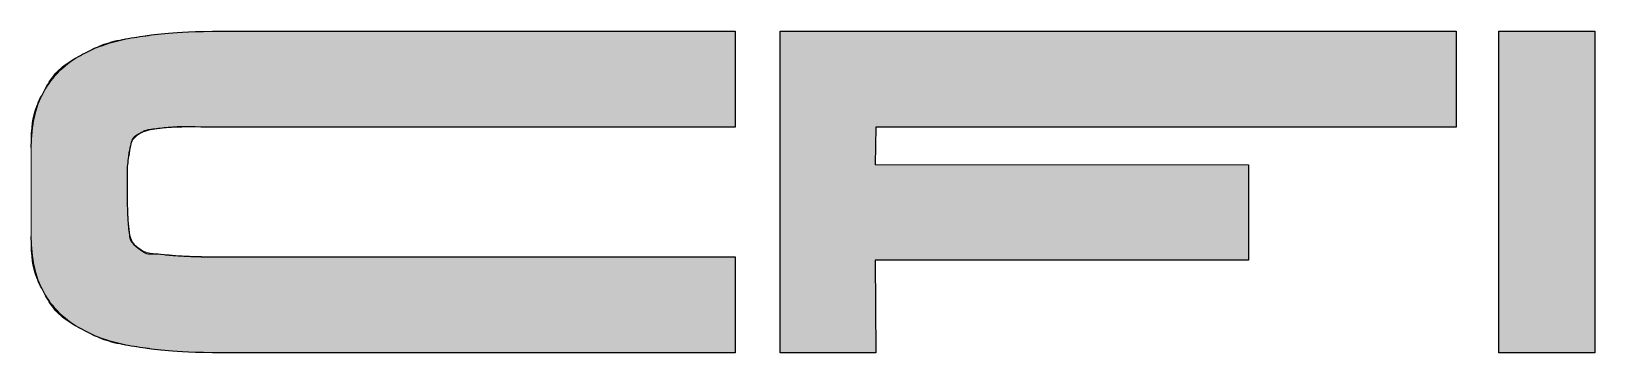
# Model space of a CAD drawing. Header units: millimetres. Extents: x -374 to 1644, y -804 to 292.
# Drawn here: x 618 to 1644, y -804 to -593 of the extents above; entities that cross this region are included whole.
import ezdxf

# ---------------------------------------------------------------- set-up
doc = ezdxf.new("R2010")
doc.units = ezdxf.units.MM
doc.layers.add('LAYER_1', color=179, linetype='Continuous')

# ---------------------------------------------------------------- blocks, each defined once
blk = doc.blocks.new('BLOCK 2')
at = {"layer": 'LAYER_1', "lineweight": 18}
for p, q in [((311.2, -160.8), (646.9, -160.8)), ((646.9, -160.8), (646.9, -223.7)), ((676.2, -160.8), (739.1, -160.8)), ((739.1, -160.8), (739.1, -199.3)), ((1084.4, -220.2), (1084.4, -160.8)), ((1084.4, -160.8), (1147.3, -160.8)), ((1147.3, -160.8), (1147.3, -286.7)), ((1303, -160.8), (1638.7, -160.8)), ((1638.7, -160.8), (1638.7, -223.7)), ((1668.3, -160.8), (2112.2, -160.8)), ((1668.3, -371.9), (1668.3, -160.8)), ((2112.2, -160.8), (2112.2, -223.7)), ((2140.3, -371.9), (2140.3, -160.8)), ((2140.3, -160.8), (2203.2, -160.8)), ((2203.2, -160.8), (2203.2, -371.9)), ((646.9, -223.7), (311.2, -223.7)), ((793.4, -220.2), (1084.4, -220.2)), ((1638.7, -223.7), (1303, -223.7)), ((1731.2, -223.7), (1730.7, -248.3)), ((2112.2, -223.7), (1731.2, -223.7)), ((184.7, -295.6), (184.7, -237.1)), ((1176.5, -295.6), (1176.5, -237.1)), ((247.7, -253.3), (247.7, -279.4)), ((1239.4, -253.3), (1239.4, -270.4)), ((1730.7, -248.3), (1975.9, -248.4)), ((1975.9, -248.4), (1975.9, -311.2)), ((311.2, -308.9), (646.9, -308.9)), ((646.9, -308.9), (646.9, -371.9)), ((920.9, -371.9), (920.9, -309)), ((920.9, -309), (1020.9, -309)), ((1303, -308.9), (1638.7, -308.9)), ((1638.7, -308.9), (1638.7, -371.9)), ((1975.9, -311.2), (1730.7, -311.2)), ((1730.7, -311.2), (1731.2, -371.9)), ((646.9, -371.9), (311.2, -371.9)), ((1020.9, -371.9), (920.9, -371.9)), ((1638.7, -371.9), (1303, -371.9)), ((1731.2, -371.9), (1668.3, -371.9)), ((2203.2, -371.9), (2140.3, -371.9))]:
    blk.add_line(p, q, dxfattribs=at)
for points, degree in [([(218.6, -175.9), (229.2, -170.3), (242.4, -166.3), (258.1, -164)], 3), ([(258.1, -164), (272.9, -161.9), (290.8, -160.8), (311.2, -160.8)], 3), ([(676.2, -198.5), (676.2, -191.9), (676.2, -160.8)], 2), ([(1210.4, -175.9), (1220.9, -170.3), (1234.2, -166.3), (1249.9, -164)], 3), ([(1249.9, -164), (1264.7, -161.9), (1282.6, -160.8), (1303, -160.8)], 3), ([(192.9, -200.6), (198.5, -190.3), (207.2, -182), (218.6, -175.9)], 3), ([(1184.7, -200.6), (1190.3, -190.3), (1199, -182), (1210.4, -175.9)], 3), ([(184.7, -237.1), (184.7, -222.8), (187.5, -210.6), (192.9, -200.6)], 3), ([(793.7, -283.1), (714, -283), (676.2, -257.4), (676.2, -198.5)], 3), ([(739.1, -199.3), (739.1, -203.4), (739.6, -199.6), (740.8, -203.9)], 3), ([(740.8, -203.9), (741.8, -207.7), (744.9, -211.2), (747.9, -213.5)], 3), ([(1176.5, -237.1), (1176.5, -222.8), (1179.3, -210.6), (1184.7, -200.6)], 3), ([(747.9, -213.5), (752.1, -216.7), (755.3, -217.2), (762.4, -218.4)], 3), ([(271, -224.4), (260.1, -225.6), (257.7, -227), (255.1, -228.5)], 3), ([(311.2, -223.7), (294.5, -223.7), (280.6, -223.3), (271, -224.4)], 3), ([(762.4, -218.4), (770.3, -219.6), (780.7, -220.2), (793.4, -220.2)], 3), ([(1262.8, -224.4), (1251.9, -225.6), (1249.5, -227), (1246.9, -228.5)], 3), ([(1303, -223.7), (1286.3, -223.7), (1272.4, -223.3), (1262.8, -224.4)], 3), ([(255.1, -228.5), (251.1, -230.8), (250.2, -234.3), (248.9, -240.5)], 3), ([(1246.9, -228.5), (1242.9, -230.8), (1242, -234.3), (1240.7, -240.5)], 3), ([(248.9, -240.5), (248, -248), (247.7, -249.8), (247.7, -253.3)], 3), ([(1240.7, -240.5), (1239.8, -248), (1239.4, -249.8), (1239.4, -253.3)], 3), ([(1239.4, -270.4), (1239.4, -273.9), (1240.1, -286.9), (1240.7, -292.3)], 3), ([(247.7, -279.4), (247.7, -282.9), (248.3, -286.9), (248.9, -292.3)], 3), ([(1082.6, -283.1), (873.4, -283.2), (793.7, -283.1)], 2), ([(1079.3, -303.1), (1082.8, -300), (1082.1, -283.6), (1082.6, -283.1)], 3), ([(1147.3, -286.7), (1147.3, -300.8), (1144.6, -322.1), (1139.1, -332.1)], 3), ([(192.9, -332.1), (187.5, -322.1), (184.7, -309.8), (184.7, -295.6)], 3), ([(248.9, -292.3), (249.1, -292.4), (249.3, -298.7), (254.7, -302.8)], 3), ([(1184.7, -332.1), (1179.3, -322.1), (1176.5, -309.8), (1176.5, -295.6)], 3), ([(1240.7, -292.3), (1240.9, -292.4), (1241, -298.7), (1246.4, -302.8)], 3), ([(254.7, -302.8), (261, -307.7), (264.2, -306.5), (271.5, -307.3)], 3), ([(271.5, -307.3), (281.2, -308.4), (294.5, -308.9), (311.2, -308.9)], 3), ([(1020.9, -309), (1037.6, -309), (1051.6, -309), (1061.1, -307.9)], 3), ([(1061.1, -307.9), (1071.8, -306.7), (1075.8, -306.1), (1079.3, -303.1)], 3), ([(1246.4, -302.8), (1252.8, -307.7), (1256, -306.5), (1263.3, -307.3)], 3), ([(1263.3, -307.3), (1272.9, -308.4), (1286.3, -308.9), (1303, -308.9)], 3), ([(218.6, -356.8), (207.2, -350.7), (198.5, -342.4), (192.9, -332.1)], 3), ([(1139.1, -332.1), (1133.5, -342.4), (1124.9, -350.7), (1113.4, -356.8)], 3), ([(1210.4, -356.8), (1199, -350.7), (1190.3, -342.4), (1184.7, -332.1)], 3), ([(258.1, -368.7), (242.4, -366.4), (229.2, -362.4), (218.6, -356.8)], 3), ([(1113.4, -356.8), (1102.9, -362.4), (1089.6, -366.4), (1074, -368.7)], 3), ([(1249.9, -368.7), (1234.2, -366.4), (1220.9, -362.4), (1210.4, -356.8)], 3), ([(311.2, -371.9), (290.7, -371.9), (272.9, -370.8), (258.1, -368.7)], 3), ([(1074, -368.7), (1059.2, -370.8), (1041.3, -371.9), (1020.9, -371.9)], 3), ([(1303, -371.9), (1282.5, -371.9), (1264.6, -370.8), (1249.9, -368.7)], 3)]:
    blk.add_open_spline(points, degree=degree, dxfattribs=at)

msp = doc.modelspace()

# ---------------------------------------------------------------- hatches: boundary and pattern name
at = {"layer": 'LAYER_1'}
h = msp.add_hatch(color=250, dxfattribs=at)
edge = h.paths.add_edge_path(flags=0)
edge.add_line((1079.936, -740.747), (1079.936, -803.663))
edge.add_line((1079.936, -803.663), (744.178, -803.663))
edge.add_spline(control_points=[(744.178, -803.663), (723.701, -803.663), (705.833, -802.587), (691.079, -800.46), (675.416, -798.211), (662.133, -794.212), (651.614, -788.603), (640.173, -782.504), (631.519, -774.182), (625.901, -763.866), (620.484, -753.907), (617.728, -741.639), (617.728, -727.411)], knot_values=[0, 0, 0, 0, 1, 2, 3, 4, 5, 6, 7, 8, 9, 10, 10, 10, 10], weights=[1, 1, 1, 1, 1, 1, 1, 1, 1, 1, 1, 1, 1], degree=3, periodic=0)
edge.add_line((617.728, -727.411), (617.728, -668.87))
edge.add_spline(control_points=[(617.728, -668.87), (617.728, -654.641), (620.484, -642.373), (625.91, -632.406), (631.519, -622.098), (640.173, -613.776), (651.614, -607.668), (662.133, -602.068), (675.416, -598.069), (691.097, -595.82), (705.903, -593.694), (723.771, -592.617), (744.178, -592.617)], knot_values=[0, 0, 0, 0, 1, 2, 3, 4, 5, 6, 7, 8, 9, 10, 10, 10, 10], weights=[1, 1, 1, 1, 1, 1, 1, 1, 1, 1, 1, 1, 1], degree=3, periodic=0)
edge.add_line((744.178, -592.617), (1079.936, -592.617))
edge.add_line((1079.936, -592.617), (1079.936, -655.534))
edge.add_line((1079.936, -655.534), (744.178, -655.534))
edge.add_spline(control_points=[(744.178, -655.534), (727.464, -655.534), (713.586, -655.131), (703.96, -656.208), (693.127, -657.406), (690.694, -658.754), (688.104, -660.259), (684.061, -662.622), (683.204, -666.148), (681.891, -672.317), (680.964, -679.834), (680.649, -681.584), (680.649, -685.093)], knot_values=[0, 0, 0, 0, 1, 2, 3, 4, 5, 6, 7, 8, 9, 10, 10, 10, 10], weights=[1, 1, 1, 1, 1, 1, 1, 1, 1, 1, 1, 1, 1], degree=3, periodic=0)
edge.add_line((680.649, -685.093), (680.649, -702.236))
edge.add_spline(control_points=[(680.649, -702.236), (680.649, -705.736), (681.279, -718.713), (681.926, -724.051), (682.066, -724.243), (682.241, -730.491), (687.649, -734.63), (693.967, -739.469), (697.222, -738.349), (704.503, -739.137), (714.128, -740.178), (727.482, -740.747), (744.178, -740.747)], knot_values=[0, 0, 0, 0, 1, 2, 3, 4, 5, 6, 7, 8, 9, 10, 10, 10, 10], weights=[1, 1, 1, 1, 1, 1, 1, 1, 1, 1, 1, 1, 1], degree=3, periodic=0)
edge.add_line((744.178, -740.747), (1079.936, -740.747))
for points in [[(1109.46, -803.663), (1109.46, -592.617), (1553.41, -592.617), (1553.41, -655.525), (1172.377, -655.525), (1171.852, -680.066), (1417.147, -680.25), (1417.147, -742.987), (1171.852, -742.987), (1172.377, -803.663)], [(1644.398, -592.617), (1644.398, -803.663), (1581.482, -803.663), (1581.482, -592.617)]]:
    msp.add_hatch(color=250, dxfattribs=at).paths.add_polyline_path(points, flags=0)

# ---------------------------------------------------------------- linework, layer by layer
for p, q in [((744.178, -592.617), (1079.936, -592.617)), ((1079.936, -592.617), (1079.936, -655.534)), ((1109.46, -592.617), (1553.41, -592.617)), ((1109.46, -803.663), (1109.46, -592.617)), ((1553.41, -592.617), (1553.41, -655.525)), ((1581.482, -803.663), (1581.482, -592.617)), ((1581.482, -592.617), (1644.398, -592.617)), ((1644.398, -592.617), (1644.398, -803.663)), ((1079.936, -655.534), (744.178, -655.534)), ((1172.377, -655.525), (1171.852, -680.066)), ((1553.41, -655.525), (1172.377, -655.525)), ((680.649, -685.093), (680.649, -702.236)), ((1171.852, -680.066), (1417.147, -680.25)), ((1417.147, -680.25), (1417.147, -742.987)), ((744.178, -740.747), (1079.936, -740.747)), ((1079.936, -740.747), (1079.936, -803.663)), ((1417.147, -742.987), (1171.852, -742.987)), ((1171.852, -742.987), (1172.377, -803.663)), ((1079.936, -803.663), (744.178, -803.663)), ((1172.377, -803.663), (1109.46, -803.663)), ((1644.398, -803.663), (1581.482, -803.663))]:
    msp.add_line(p, q, dxfattribs=at)
for points in [[(617.728, -668.87), (617.728, -654.641), (620.484, -642.373), (625.91, -632.406), (631.519, -622.098), (640.173, -613.776), (651.614, -607.668), (662.133, -602.068), (675.416, -598.069), (691.097, -595.82), (705.903, -593.694), (723.771, -592.617), (744.178, -592.617)], [(744.178, -655.534), (727.464, -655.534), (713.586, -655.131), (703.96, -656.208), (693.127, -657.406), (690.694, -658.754), (688.104, -660.259), (684.061, -662.622), (683.204, -666.148), (681.891, -672.317), (680.964, -679.834), (680.649, -681.584), (680.649, -685.093)], [(680.649, -702.236), (680.649, -705.736), (681.279, -718.713), (681.926, -724.051), (682.066, -724.243), (682.241, -730.491), (687.649, -734.63), (693.967, -739.469), (697.222, -738.349), (704.503, -739.137), (714.128, -740.178), (727.482, -740.747), (744.178, -740.747)], [(744.178, -803.663), (723.701, -803.663), (705.833, -802.587), (691.079, -800.46), (675.416, -798.211), (662.133, -794.212), (651.614, -788.603), (640.173, -782.504), (631.519, -774.182), (625.901, -763.866), (620.484, -753.907), (617.728, -741.639), (617.728, -727.411)]]:
    msp.add_open_spline(points, degree=3, dxfattribs=at)

# ---------------------------------------------------------------- block references
at = {"color": 7, "linetype": 'Continuous'}
msp.add_blockref('BLOCK 2', (-558.8, -431.8), dxfattribs=at)

doc.saveas('drawing.dxf')
